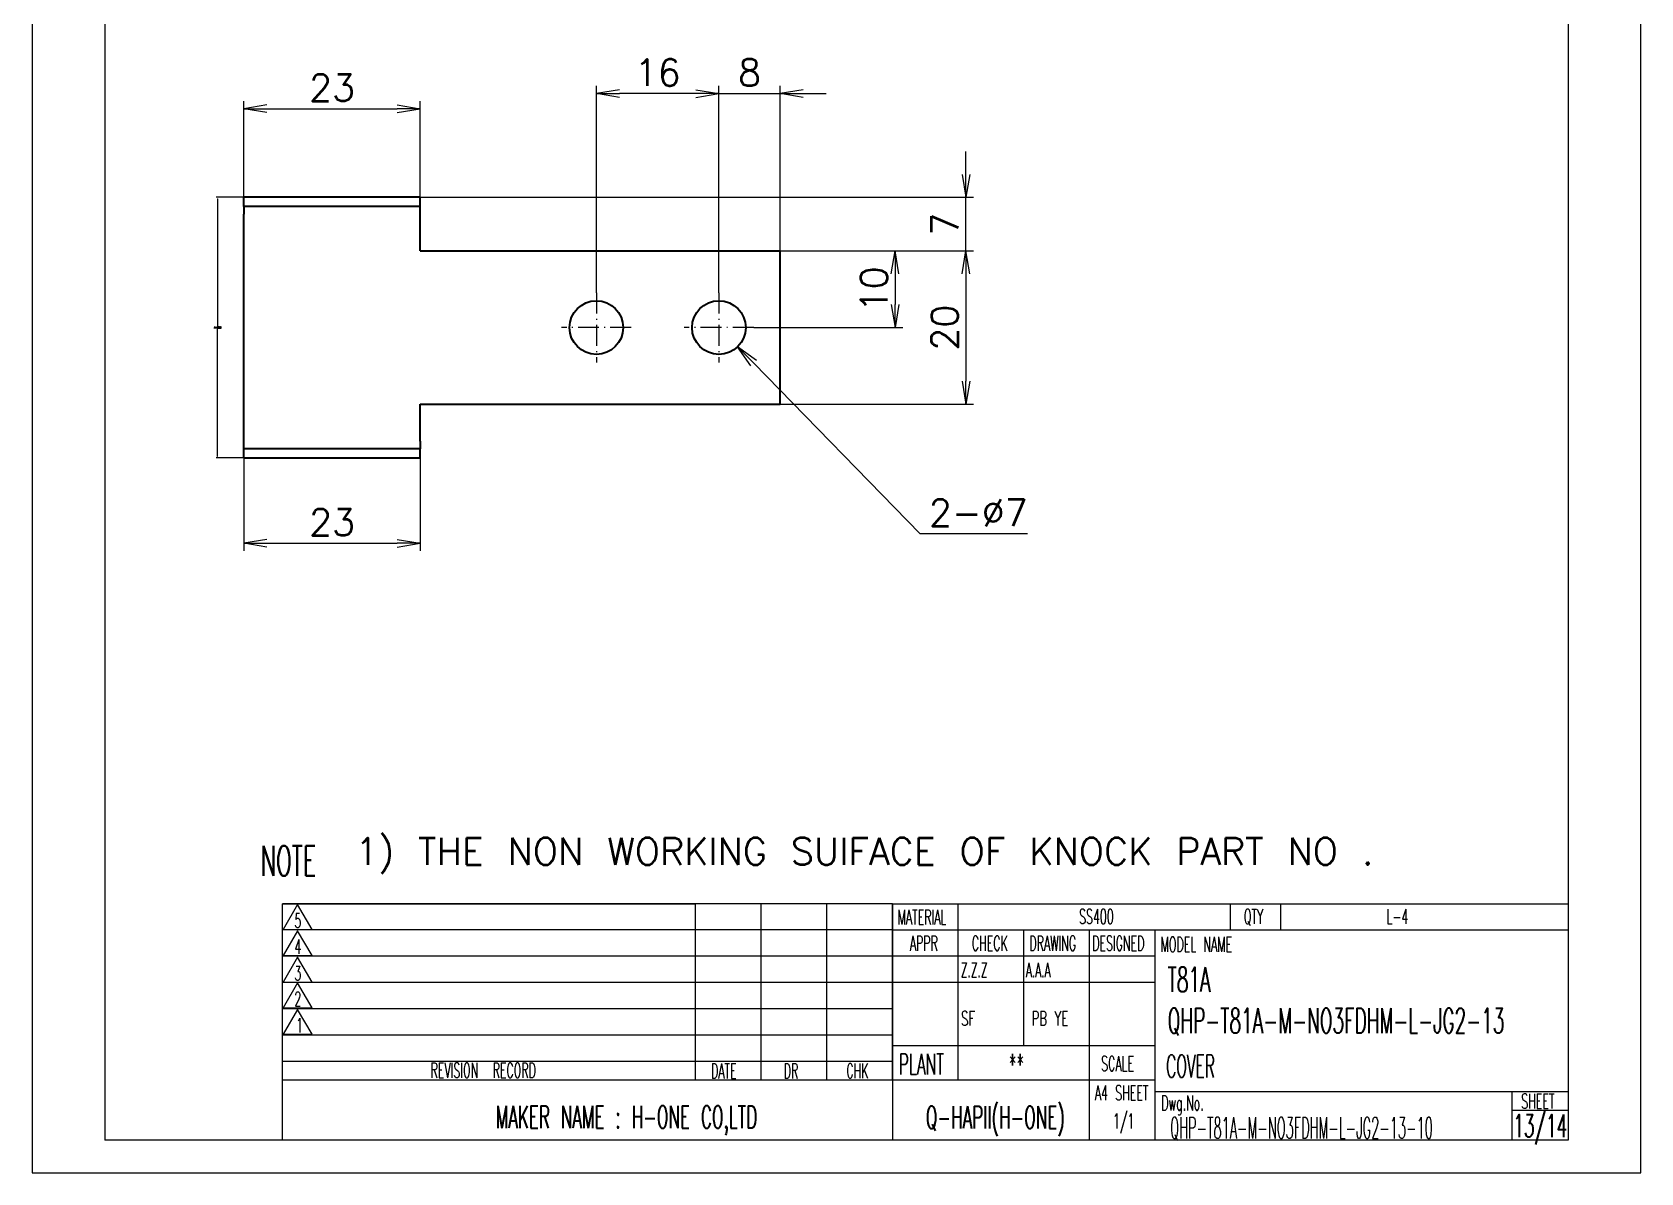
# Model space of a CAD drawing. Header units: inches. Extents: x -47 to 3258, y -98 to 2286.
# Drawn here: x 248 to 458, y 17.9 to 166.7 of the extents above; entities that cross this region are included whole.
import ezdxf

# ---------------------------------------------------------------- set-up
doc = ezdxf.new("R2010")
doc.units = ezdxf.units.IN
doc.header["$MEASUREMENT"] = 0
doc.linetypes.add('AM_ISO08W050', pattern=[18, 12, -1.5, 3, -1.5])
doc.linetypes.add('DASHDOT', pattern=[18.5, 12, -3, 0.5, -3])
doc.layers.add('AM_7', color=2, linetype='AM_ISO08W050', lineweight=25)
doc.layers.add('title_frame', color=7, linetype='Continuous')
doc.layers.add('word_dim', color=253, linetype='Continuous')
doc.styles.add('MX_NOTE_STANDARD', font='txt.shx', dxfattribs={"bigfont": 'bigfont.shx'})
doc.styles.get("Standard").update_dxf_attribs({"font": 'txt', "bigfont": 'gbcbig.shx'})
doc.dimstyles.get("Standard").update_dxf_attribs({"dimtxt": 0.18, "dimasz": 0.18, "dimexe": 0.18, "dimexo": 0.0625, "dimgap": 0.09, "dimtad": 0, "dimtih": 1, "dimtoh": 1, "dimdec": 4, "dimzin": 0, "dimdsep": 46, "dimtxsty": 'Standard', "dimcen": 0.09, "dimadec": 0, "dimazin": 0, "dimtfac": 1, "dimtdec": 4, "dimtofl": 0, "dimtmove": 0, "dimatfit": 3, "dimfxl": 0, "dimtolj": 1, "dimtzin": 0, "dimarcsym": 0})
doc.dimstyles.new('STANDARD 1-1', dxfattribs={"dimtxt": 3.5, "dimasz": 3, "dimexe": 1, "dimexo": 0, "dimgap": 1, "dimtad": 3, "dimdsep": 46, "dimtxsty": 'Standard', "dimblk1": 'OPEN', "dimblk2": 'OPEN', "dimsah": 1, "dimcen": 0, "dimclrd": 256, "dimclre": 256, "dimclrt": 3, "dimazin": 2, "dimtfac": 1, "dimtmove": 0, "dimatfit": 3, "dimldrblk": 'OPEN', "dimfxl": 0, "dimtolj": 1, "dimlwd": 25, "dimlwe": 25, "dimarcsym": 0})
doc.dimstyles.new('STANDARD 1-1$3', dxfattribs={"dimtxt": 3.5, "dimasz": 3, "dimexe": 1, "dimexo": 0, "dimgap": 1, "dimtad": 3, "dimtoh": 1, "dimdsep": 46, "dimtxsty": 'Standard', "dimblk1": 'OPEN', "dimblk2": 'OPEN', "dimsah": 1, "dimcen": 0, "dimclrd": 256, "dimclre": 256, "dimclrt": 3, "dimazin": 2, "dimtfac": 1, "dimtofl": 0, "dimtmove": 0, "dimatfit": 3, "dimldrblk": 'OPEN', "dimfxl": 0, "dimtolj": 1, "dimlwd": 25, "dimlwe": 25, "dimarcsym": 0})

# ---------------------------------------------------------------- blocks, each defined once
blk = doc.blocks.new('_Open')
at = {"color": 0, "lineweight": -2}
for p, q in [((-1, 0.1666666666666667), (0, 0)), ((-1, -0.1666666666666667), (0, 0)), ((0, 0), (-1, 0))]:
    blk.add_line(p, q, dxfattribs=at)
blk = doc.blocks.new('*D25')
at = {"layer": 'DEFPOINTS', "color": 0, "ltscale": 2, "transparency": 16777216}
for p in [(298.6248126719383, 145.1963994877273), (369.8582390304891, 145.1963994877273), (345.6248126719383, 138.1963994877273)]:
    blk.add_point(p, dxfattribs=at)
at = {"layer": 'word_dim', "lineweight": 25, "ltscale": 2, "transparency": 16777216}
for p, q in [((369.8582390304891, 148.1963994877273), (369.8582390304891, 151.1963994877273)), ((298.6248126719383, 145.1963994877273), (370.8582390304891, 145.1963994877273)), ((369.8582390304891, 138.1963994877273), (369.8582390304891, 145.1963994877273)), ((345.6248126719383, 138.1963994877273), (370.8582390304891, 138.1963994877273)), ((369.8582390304891, 135.1963994877273), (369.8582390304891, 132.1963994877273))]:
    blk.add_line(p, q, dxfattribs=at)
at = {"layer": 'word_dim', "lineweight": 25, "ltscale": 2, "transparency": 16777216, "xscale": 3, "yscale": 3, "zscale": 3}
for p, rotation in [((369.8582390304891, 145.1963994877273), 270), ((369.8582390304891, 138.1963994877273), 90)]:
    blk.add_blockref('_Open', p, dxfattribs=dict(at, rotation=rotation))
at = {"layer": 'word_dim', "color": 3, "ltscale": 2, "transparency": 16777216, "insert": (367.1082390304891, 141.6963994877273), "char_height": 3.5, "attachment_point": 5, "rotation": 90}
blk.add_mtext('\\A1;7', dxfattribs=at)
blk = doc.blocks.new('*D26')
at = {"layer": 'DEFPOINTS', "color": 0, "ltscale": 2, "transparency": 16777216}
for p in [(345.6248126719383, 138.1963994877273), (345.6248126719383, 118.1963994877273), (369.8582390304891, 118.1963994877273)]:
    blk.add_point(p, dxfattribs=at)
at = {"layer": 'word_dim', "lineweight": 25, "ltscale": 2, "transparency": 16777216}
for p, q in [((345.6248126719383, 138.1963994877273), (370.8582390304892, 138.1963994877273)), ((369.8582390304892, 135.1963994877273), (369.8582390304891, 121.1963994877273)), ((345.6248126719383, 118.1963994877273), (370.8582390304891, 118.1963994877273))]:
    blk.add_line(p, q, dxfattribs=at)
at = {"layer": 'word_dim', "lineweight": 25, "ltscale": 2, "transparency": 16777216, "xscale": 3, "yscale": 3, "zscale": 3}
for p, rotation in [((369.8582390304892, 138.1963994877273), 90), ((369.8582390304891, 118.1963994877273), 270)]:
    blk.add_blockref('_Open', p, dxfattribs=dict(at, rotation=rotation))
at = {"layer": 'word_dim', "color": 3, "ltscale": 2, "transparency": 16777216, "insert": (367.1082390304891, 128.1963994877273), "char_height": 3.5, "attachment_point": 5, "rotation": 90}
blk.add_mtext('\\A1;20', dxfattribs=at)
blk = doc.blocks.new('*D27')
at = {"layer": 'DEFPOINTS', "color": 0, "ltscale": 2, "transparency": 16777216}
for p in [(345.6248126719383, 138.1963994877273), (342.1748615000633, 128.1963994877273), (360.6221320384302, 128.1963994877273)]:
    blk.add_point(p, dxfattribs=at)
at = {"layer": 'word_dim', "lineweight": 25, "ltscale": 2, "transparency": 16777216}
for p, q in [((345.6248126719383, 138.1963994877273), (361.6221320384302, 138.1963994877273)), ((360.6221320384302, 135.1963994877273), (360.6221320384302, 131.1963994877273)), ((342.1748615000633, 128.1963994877273), (361.6221320384302, 128.1963994877273))]:
    blk.add_line(p, q, dxfattribs=at)
at = {"layer": 'word_dim', "lineweight": 25, "ltscale": 2, "transparency": 16777216, "xscale": 3, "yscale": 3, "zscale": 3}
for p, rotation in [((360.6221320384302, 138.1963994877273), 90), ((360.6221320384302, 128.1963994877273), 270)]:
    blk.add_blockref('_Open', p, dxfattribs=dict(at, rotation=rotation))
at = {"layer": 'word_dim', "color": 3, "ltscale": 2, "transparency": 16777216, "insert": (357.8721320384302, 133.1963994877273), "char_height": 3.5, "attachment_point": 5, "rotation": 90}
blk.add_mtext('\\A1;10', dxfattribs=at)
blk = doc.blocks.new('*D28')
at = {"layer": 'DEFPOINTS', "color": 0, "ltscale": 2, "transparency": 16777216}
for p in [(345.6248126719383, 158.7288614198891), (345.6248126719383, 138.1963994877273), (337.6248126719383, 132.746387280696)]:
    blk.add_point(p, dxfattribs=at)
at = {"layer": 'word_dim', "lineweight": 25, "ltscale": 2, "transparency": 16777216}
for p, q in [((337.6248126719383, 132.746387280696), (337.6248126719383, 159.7288614198891)), ((345.6248126719383, 138.1963994877273), (345.6248126719383, 159.7288614198891)), ((334.6248126719383, 158.7288614198891), (331.6248126719383, 158.7288614198891)), ((337.6248126719383, 158.7288614198891), (345.6248126719383, 158.7288614198891)), ((348.6248126719383, 158.7288614198891), (351.6248126719383, 158.7288614198891))]:
    blk.add_line(p, q, dxfattribs=at)
at = {"layer": 'word_dim', "lineweight": 25, "ltscale": 2, "transparency": 16777216, "xscale": 3, "yscale": 3, "zscale": 3}
blk.add_blockref('_Open', (337.6248126719383, 158.7288614198891), dxfattribs=at)
at = {"layer": 'word_dim', "lineweight": 25, "ltscale": 2, "transparency": 16777216, "xscale": 3, "yscale": 3, "zscale": 3, "rotation": 180}
blk.add_blockref('_Open', (345.6248126719383, 158.7288614198891), dxfattribs=at)
at = {"layer": 'word_dim', "color": 3, "ltscale": 2, "transparency": 16777216, "insert": (341.6248126719383, 161.4788614198891), "char_height": 3.5, "attachment_point": 5}
blk.add_mtext('\\A1;8', dxfattribs=at)
blk = doc.blocks.new('*D29')
at = {"layer": 'DEFPOINTS', "color": 0, "ltscale": 2, "transparency": 16777216}
for p in [(321.6248126719383, 158.7288614198891), (321.6248126719383, 132.746387280696), (337.6248126719383, 132.746387280696)]:
    blk.add_point(p, dxfattribs=at)
at = {"layer": 'word_dim', "lineweight": 25, "ltscale": 2, "transparency": 16777216}
for p, q in [((321.6248126719383, 132.746387280696), (321.6248126719383, 159.7288614198891)), ((337.6248126719383, 132.746387280696), (337.6248126719383, 159.7288614198891)), ((334.6248126719383, 158.7288614198891), (324.6248126719383, 158.7288614198891))]:
    blk.add_line(p, q, dxfattribs=at)
at = {"layer": 'word_dim', "lineweight": 25, "ltscale": 2, "transparency": 16777216, "xscale": 3, "yscale": 3, "zscale": 3, "rotation": 180}
blk.add_blockref('_Open', (321.6248126719383, 158.7288614198891), dxfattribs=at)
at = {"layer": 'word_dim', "lineweight": 25, "ltscale": 2, "transparency": 16777216, "xscale": 3, "yscale": 3, "zscale": 3}
blk.add_blockref('_Open', (337.6248126719383, 158.7288614198891), dxfattribs=at)
at = {"layer": 'word_dim', "color": 3, "ltscale": 2, "transparency": 16777216, "insert": (329.6248126719383, 161.4788614198891), "char_height": 3.5, "attachment_point": 5}
blk.add_mtext('\\A1;16', dxfattribs=at)
blk = doc.blocks.new('*D35')
at = {"layer": 'DEFPOINTS', "color": 0, "ltscale": 2, "transparency": 16777216}
for p in [(298.6248126719383, 156.7586051570519), (275.6248126719383, 145.1963994877273), (298.6248126719383, 145.1963994877273)]:
    blk.add_point(p, dxfattribs=at)
at = {"layer": 'word_dim', "lineweight": 25, "ltscale": 2, "transparency": 16777216}
for p, q in [((275.6248126719383, 145.1963994877273), (275.6248126719383, 157.7586051570519)), ((298.6248126719383, 145.1963994877273), (298.6248126719383, 157.7586051570519)), ((278.6248126719383, 156.7586051570519), (295.6248126719383, 156.7586051570519))]:
    blk.add_line(p, q, dxfattribs=at)
at = {"layer": 'word_dim', "lineweight": 25, "ltscale": 2, "transparency": 16777216, "xscale": 3, "yscale": 3, "zscale": 3, "rotation": 180}
blk.add_blockref('_Open', (275.6248126719383, 156.7586051570519), dxfattribs=at)
at = {"layer": 'word_dim', "lineweight": 25, "ltscale": 2, "transparency": 16777216, "xscale": 3, "yscale": 3, "zscale": 3}
blk.add_blockref('_Open', (298.6248126719383, 156.7586051570519), dxfattribs=at)
at = {"layer": 'word_dim', "color": 3, "ltscale": 2, "transparency": 16777216, "insert": (287.1248126719383, 159.5086051570519), "char_height": 3.5, "attachment_point": 5}
blk.add_mtext('\\A1;23', dxfattribs=at)
blk = doc.blocks.new('*D36')
at = {"layer": 'DEFPOINTS', "color": 0, "ltscale": 2, "transparency": 16777216}
for p in [(275.6248126719383, 111.1963994877273), (298.6248126719383, 111.1963994877273), (298.6248126719383, 100.0512148793763)]:
    blk.add_point(p, dxfattribs=at)
at = {"layer": 'word_dim', "lineweight": 25, "ltscale": 2, "transparency": 16777216}
for p, q in [((275.6248126719383, 111.1963994877273), (275.6248126719383, 99.05121487937632)), ((298.6248126719383, 111.1963994877273), (298.6248126719383, 99.05121487937632)), ((278.6248126719383, 100.0512148793763), (295.6248126719383, 100.0512148793763))]:
    blk.add_line(p, q, dxfattribs=at)
at = {"layer": 'word_dim', "lineweight": 25, "ltscale": 2, "transparency": 16777216, "xscale": 3, "yscale": 3, "zscale": 3, "rotation": 180}
blk.add_blockref('_Open', (275.6248126719383, 100.0512148793763), dxfattribs=at)
at = {"layer": 'word_dim', "lineweight": 25, "ltscale": 2, "transparency": 16777216, "xscale": 3, "yscale": 3, "zscale": 3}
blk.add_blockref('_Open', (298.6248126719383, 100.0512148793763), dxfattribs=at)
at = {"layer": 'word_dim', "color": 3, "ltscale": 2, "transparency": 16777216, "insert": (287.1248126719383, 102.8012148793763), "char_height": 3.5, "attachment_point": 5}
blk.add_mtext('\\A1;23', dxfattribs=at)
blk = doc.blocks.new('*D37')
at = {"layer": 'DEFPOINTS', "color": 0, "ltscale": 2, "transparency": 16777216}
for p in [(335.1789382378574, 130.69993663592), (340.0706871060193, 125.6928623395047)]:
    blk.add_point(p, dxfattribs=at)
at = {"layer": 'word_dim', "lineweight": 25, "ltscale": 2, "transparency": 16777216}
for p, q in [((363.9026175809482, 101.2990821739636), (342.1671509066818, 123.5469733553045)), ((377.9026175812511, 101.2990821739635), (363.9026175809482, 101.2990821739636))]:
    blk.add_line(p, q, dxfattribs=at)
at = {"layer": 'word_dim', "lineweight": 25, "ltscale": 2, "transparency": 16777216, "xscale": 3, "yscale": 3, "zscale": 3, "rotation": 134.3325104139712}
blk.add_blockref('_Open', (340.0706871060193, 125.6928623395047), dxfattribs=at)
at = {"layer": 'word_dim', "color": 3, "ltscale": 2, "transparency": 16777216, "insert": (371.4859509145845, 104.0490821739635), "char_height": 3.5, "attachment_point": 5}
blk.add_mtext('\\A1;2-%%c7', dxfattribs=at)
blk = doc.blocks.new('*D97')
at = {"color": 0, "lineweight": -2, "transparency": 16777216}
for p, q in [((275.5623126719383, 145.1963994877273), (272.0024379087048, 145.1963994877273)), ((272.1824379087048, 145.0163994877273), (272.1824379087048, 128.3763994877273)), ((272.1824379087047, 111.3763994877273), (272.1824379087048, 128.0163994877273)), ((275.5623126719383, 111.1963994877273), (272.0024379087047, 111.1963994877273))]:
    blk.add_line(p, q, dxfattribs=at)
at = {"color": 0, "transparency": 16777216}
for points in [[(272.1524379087048, 145.0163994877273), (272.2124379087048, 145.0163994877273), (272.1824379087048, 145.1963994877273)], [(272.1524379087048, 111.3763994877273), (272.2124379087047, 111.3763994877273), (272.1824379087047, 111.1963994877273)]]:
    blk.add_solid(points, dxfattribs=at)
at = {"layer": 'DEFPOINTS', "color": 0, "transparency": 16777216}
for p in [(275.6248126719383, 145.1963994877273), (272.1824379087047, 111.1963994877273), (275.6248126719383, 111.1963994877273)]:
    blk.add_point(p, dxfattribs=at)
at = {"color": 0, "transparency": 16777216, "insert": (272.1824379087047, 128.1963994877273), "char_height": 0.18, "attachment_point": 5}
blk.add_mtext('\\A1;34.0000', dxfattribs=at)

msp = doc.modelspace()

# ---------------------------------------------------------------- linework, layer by layer
at = {"lineweight": 35, "ltscale": 0.03000030517578125}
for p, q in [((275.6248126719383, 143.996387280696), (275.6248126719383, 145.1963994877273)), ((298.6248126719383, 143.996387280696), (298.6248126719383, 145.1963994877273)), ((275.6248126719383, 111.1963994877273), (275.6248126719383, 112.3964116947585)), ((298.6248126719383, 111.1963994877273), (298.6248126719383, 112.3964116947585))]:
    msp.add_line(p, q, dxfattribs=at)
at = {"lineweight": 35}
for p, q in [((298.6248126719383, 145.1963994877273), (275.6248126719383, 145.1963994877273)), ((298.6248126719383, 143.996387280696), (275.6248126719383, 143.996387280696)), ((275.6248126719383, 113.3964116947585), (275.6248126719383, 142.996387280696)), ((305.8247638438133, 138.1963994877273), (345.6248126719383, 138.1963994877273)), ((345.6248126719383, 118.1963994877273), (345.6248126719383, 138.1963994877273)), ((305.8247638438133, 118.1963994877273), (345.6248126719383, 118.1963994877273)), ((298.6248126719383, 112.3964116947585), (275.6248126719383, 112.3964116947585)), ((275.6248126719383, 111.1963994877273), (298.6248126719383, 111.1963994877273))]:
    msp.add_line(p, q, dxfattribs=at)
at = {"lineweight": 35, "ltscale": 0.025}
for p, q in [((275.6248126719383, 143.996387280696), (275.6248126719383, 142.996387280696)), ((298.6248126719383, 142.996387280696), (298.6248126719383, 143.996387280696)), ((275.6248126719383, 112.3964116947585), (275.6248126719383, 113.3964116947585)), ((298.6248126719383, 113.3964116947585), (298.6248126719383, 112.3964116947585))]:
    msp.add_line(p, q, dxfattribs=at)
at = {"lineweight": 35, "ltscale": 0.1199996948242188}
for p, q in [((298.6248126719383, 138.1963994877273), (298.6248126719383, 142.996387280696)), ((298.6248126719383, 113.3964116947585), (298.6248126719383, 118.1963994877273))]:
    msp.add_line(p, q, dxfattribs=at)
at = {"lineweight": 35, "ltscale": 0.0899993896484375}
for p, q in [((298.6248126719383, 138.1963994877273), (302.2247882578758, 138.1963994877273)), ((298.6248126719383, 118.1963994877273), (302.2247882578758, 118.1963994877273))]:
    msp.add_line(p, q, dxfattribs=at)
at = {"lineweight": 35, "ltscale": 0.0300018310546875}
for p, q in [((302.2247882578758, 138.1963994877273), (303.4248615000633, 138.1963994877273)), ((302.2247882578758, 118.1963994877273), (303.4248615000633, 118.1963994877273))]:
    msp.add_line(p, q, dxfattribs=at)
at = {"lineweight": 35, "ltscale": 0.05999755859375}
for p, q in [((303.4248615000633, 138.1963994877273), (305.8247638438133, 138.1963994877273)), ((303.4248615000633, 118.1963994877273), (305.8247638438133, 118.1963994877273))]:
    msp.add_line(p, q, dxfattribs=at)
at = {"lineweight": 35}
for centre in [(321.6248126719383, 128.1963994877273), (337.6248126719383, 128.1963994877273)]:
    msp.add_circle(centre, 3.499999999999999, dxfattribs=at)
at = {"layer": 'AM_7', "linetype": 'DASHDOT', "lineweight": 13, "ltscale": 0.2274993896484375}
for p, q in [((321.6248126719383, 132.746387280696), (321.6248126719383, 123.6464116947585)), ((337.6248126719383, 132.746387280696), (337.6248126719383, 123.6464116947585))]:
    msp.add_line(p, q, dxfattribs=at)
at = {"layer": 'AM_7', "linetype": 'DASHDOT', "lineweight": 13, "ltscale": 0.22750244140625}
for p, q in [((326.1748615000633, 128.1963994877273), (317.0747638438133, 128.1963994877273)), ((342.1748615000633, 128.1963994877273), (333.0747638438133, 128.1963994877273))]:
    msp.add_line(p, q, dxfattribs=at)
at = {"layer": 'title_frame'}
for p, q in [((257.4738047893861, 297.907466436181), (257.4738047893861, 22.15746643618096)), ((448.4738047893861, 297.907466436181), (448.4738047893861, 22.15746643618096)), ((280.6488047894327, 22.15746643618096), (280.6488047894327, 53.0274664361763)), ((280.6488047894327, 53.0274664361763), (334.5488047893978, 53.0274664361763)), ((360.2738047894327, 53.0274664361763), (280.6488047894327, 53.0274664361763)), ((282.6288573926668, 52.90648579092286), (280.7492173926676, 49.65085381098962)), ((284.508497392666, 49.65085381098962), (282.6288573926668, 52.90648579092286)), ((334.5488047893978, 29.99746643617747), (334.5488047893978, 53.0274664361763)), ((343.1238047894094, 29.99746643617747), (343.1238047894094, 53.0274664361763)), ((343.1238047894094, 29.99746643617747), (343.1238047894094, 53.0274664361763)), ((351.698804789421, 29.99746643617747), (351.698804789421, 53.0274664361763)), ((351.698804789421, 29.99746643617747), (351.698804789421, 53.0274664361763)), ((360.2738047894327, 53.0274664361763), (360.2738047894327, 49.59746643616874)), ((360.2738047894327, 53.0274664361763), (360.2738047894327, 22.15746643618096)), ((360.2738047894327, 53.0274664361763), (360.2738047894327, 22.15746643618096)), ((360.2738047894327, 29.99746643617747), (360.2738047894327, 53.0274664361763)), ((360.2738047894327, 53.0274664361763), (448.4738047893861, 53.0274664361763)), ((368.8488047893861, 29.99746643617747), (368.8488047893861, 53.0274664361763)), ((404.3738047894094, 53.0274664361763), (404.3738047894094, 49.59746643616874)), ((410.9464120413995, 53.0274664361763), (410.9464120413995, 49.59746643616874)), ((334.5488047893978, 49.59746643616874), (280.6488047894327, 49.59746643616874)), ((360.2738047894327, 49.59746643616874), (280.6488047894327, 49.59746643616874)), ((280.7492173926676, 49.65085381098962), (284.508497392666, 49.65085381098962)), ((282.6288573926668, 49.49873974140556), (280.7492173926676, 46.24310776145777)), ((284.508497392666, 46.24310776145777), (282.6288573926668, 49.49873974140556)), ((360.2738047894327, 49.59746643616874), (448.4738047893861, 49.59746643616874)), ((377.4238047893978, 34.50211247087046), (377.4238047893978, 49.59746643616874)), ((385.9988047894094, 22.15746643618096), (385.9988047894094, 49.59746643616874)), ((394.573804789421, 22.15746643618096), (394.573804789421, 49.59746643616874)), ((280.7492173926676, 46.24310776145777), (284.508497392666, 46.24310776145777)), ((334.5488047893978, 46.16746643617572), (280.6488047894327, 46.16746643617572)), ((360.2738047894327, 46.16746643617572), (280.6488047894327, 46.16746643617572)), ((282.6288573926668, 46.03979314175141), (280.7492173926676, 42.78416116180362)), ((284.508497392666, 42.78416116180362), (282.6288573926668, 46.03979314175141)), ((394.573804789421, 46.16746643617572), (360.2738047894327, 46.16746643617572)), ((334.5488047893978, 42.73746643618271), (280.6488047894327, 42.73746643618271)), ((360.2738047894327, 42.73746643618271), (280.6488047894327, 42.73746643618271)), ((280.7492173926676, 42.78416116180362), (284.508497392666, 42.78416116180362)), ((282.6288573926668, 42.69490789566536), (280.7492173926676, 39.43927591573212)), ((284.508497392666, 39.43927591573212), (282.6288573926668, 42.69490789566536)), ((394.573804789421, 42.73746643618271), (360.2738047894327, 42.73746643618271)), ((334.5488047893978, 39.30746643617514), (280.6488047894327, 39.30746643617514)), ((360.2738047894327, 39.30746643617514), (280.6488047894327, 39.30746643617514)), ((280.7492173926676, 39.43927591573212), (284.508497392666, 39.43927591573212)), ((282.6288573926668, 39.23596129602576), (280.7492173926676, 35.98032931607796)), ((284.508497392666, 35.98032931607796), (282.6288573926668, 39.23596129602576)), ((334.5488047893978, 35.87746643616757), (280.6488047894327, 35.87746643616757)), ((360.2738047894327, 35.87746643616757), (280.6488047894327, 35.87746643616757)), ((280.7492173926676, 35.98032931607796), (284.508497392666, 35.98032931607796)), ((360.2738047894327, 34.50211247087046), (394.573804789421, 34.50211247087046)), ((334.5488047893978, 32.44746643617456), (280.6488047894327, 32.44746643617456)), ((360.2738047894327, 32.44746643617456), (280.6488047894327, 32.44746643617456)), ((360.2738047894327, 29.99746643617747), (280.6488047894327, 29.99746643617747)), ((394.573804789421, 29.99746643617747), (360.2738047894327, 29.99746643617747)), ((394.573804789421, 28.5274664361763), (448.4738047893861, 28.5274664361763)), ((441.1238047894094, 28.5274664361763), (441.1238047894094, 22.15746643618096)), ((441.1238047894094, 26.07746643617921), (448.4738047893861, 26.07746643617921)), ((448.4738047893861, 22.15746643618096), (257.4738047893861, 22.15746643618096)), ((448.4738047893861, 22.15746643618096), (394.573804789421, 22.15746643618096))]:
    msp.add_line(p, q, dxfattribs=at)
at = {"layer": 'title_frame', "color": 4}
msp.add_lwpolyline([(247.9738047893861, 17.90746643618096), (457.9738047893861, 17.90746643618096), (457.9738047893861, 314.907466436181), (247.9738047893861, 314.907466436181)], close=True, dxfattribs=at)

# ---------------------------------------------------------------- texts
at = {"layer": 'title_frame', "color": 3, "style": 'MX_NOTE_STANDARD'}
for s, height, width, p in [('NOTE', 3.92, 0.5450000000000002, (277.8176657110689, 56.65236447982662)), ('5', 1.87964, 0.5450000000000002, (282.2340889410352, 49.87186424647863)), ('MATERIAL', 1.933344, 0.5450000000000002, (360.9459367548352, 50.2958246928296)), ('SS400', 1.933344, 0.5450000000000002, (384.6471768121355, 50.37975071192833)), ('QTY', 1.933344, 0.5450000000000002, (406.1469375545512, 50.37975071192833)), ('L-4', 1.933344, 0.5450000000000002, (424.7747566921407, 50.37975071192833)), ('4', 1.87964, 0.5450000000000002, (282.2340889410352, 46.46411819696133)), ('APPR', 1.933344, 0.5450000000000002, (362.5416161656267, 46.8940663839434)), ('CHECK', 1.933344, 0.5450000000000002, (370.6374759408882, 46.8940663839434)), ('DRAWING', 1.933344, 0.5450000000000002, (378.1569765348922, 46.8940663839434)), ('DESIGNED', 1.933344, 0.5450000000000002, (386.3484562594331, 46.8940663839434)), ('MODEL NAME', 1.933344, 0.5450000000000002, (395.2768959663463, 46.74671443806202)), ('3', 1.87964, 0.5450000000000002, (282.2340889410352, 43.00517159730718)), ('Z.Z.Z', 1.862, 0.5450000000000002, (369.2152723932177, 43.42772146202098)), ('A.A.A', 1.862, 0.5450000000000002, (377.7088641565297, 43.42772146202098)), ('T81A', 3.234, 0.5450000000000002, (396.1989291700538, 41.5167339820595)), ('2', 1.87964, 0.5450000000000002, (282.2340889410352, 39.66028635122112)), ('1', 1.87964, 0.5450000000000002, (282.430331020174, 36.20133975158152)), ('SF', 1.862, 0.6, (369.2416038724132, 37.12786790643933)), ('PB YE', 1.862, 0.6, (378.4413842853628, 37.12786790643933)), ('QHP-T81A-M-NO3FDHM-L-JG2-13', 3.234, 0.5450000000000002, (396.1989291700538, 36.1503736039862)), ('REVISION  RECORD', 1.933344, 0.5450000000000002, (299.9726602445244, 30.31462831888113)), ('DATE', 1.933344, 0.5450000000000002, (336.5861088573238, 30.23477360063172)), ('DR', 1.933344, 0.5450000000000002, (346.0800968192289, 30.22455544340247)), ('CHK', 1.933344, 0.5450000000000002, (354.2567345801162, 30.25731926048812)), ('PLANT', 2.6852, 0.5450000000000002, (361.1098716295328, 30.75129588959445)), ('**', 2.6852, 0.5450000000000002, (375.4667722858958, 30.75129588959445)), ('SCALE', 1.933344, 0.5450000000000002, (387.5244312707455, 31.19191387387165)), ('COVER', 2.94, 0.5, (396.0106099373315, 30.35878222553348)), ('A4 SHEET', 1.933344, 0.5450000000000002, (386.7034240630692, 27.3743698230077)), ('Dwg.No.', 1.933344, 0.5450000000000002, (395.3627510585593, 26.05547146851078)), ('SHEET', 1.933344, 0.5450000000000002, (442.3637264599911, 26.2848593496141)), ('MAKER NAME : H-ONE CO,LTD ', 2.94, 0.5450000000000002, (308.47828987703, 23.7240387655451)), ('Q-HAPII(H-ONE)', 2.94, 0.5450000000000002, (364.6296949262851, 23.67577818991905)), ('1/1', 1.933344, 0.5450000000000002, (389.055167116132, 23.69506559356288)), ('13/14', 2.94, 0.5450000000000002, (441.3415132045284, 22.57344762127961)), ('QHP-T81A-M-NO3FDHM-L-JG2-13-10', 2.800000000000001, 0.4409999999999739, (396.5273197259758, 22.38481649789666))]:
    msp.add_text(s, height=height, dxfattribs=dict(at, width=width)).set_placement(p)
at = {"layer": 'title_frame', "color": 3, "insert": (290.1317289152885, 61.60678963399315), "char_height": 3.5, "width": 176.0668255368139, "attachment_point": 1}
msp.add_mtext('1) THE NON WORKING SUIFACE OF KNOCK PART NO .', dxfattribs=at)

# ---------------------------------------------------------------- dimensions: what is measured, and where the dimension line sits
dim = msp.add_linear_dim(base=(272.1824379087047, 111.1963994877273), p1=(275.6248126719383, 145.1963994877273), p2=(275.6248126719383, 111.1963994877273), angle=90, dimstyle='Standard', override={"dimarcsym": 1})
dim.commit()
dim.dimension.update_dxf_attribs({"geometry": '*D97', "text_midpoint": (272.1824379087047, 128.1963994877273)})
at = {"layer": 'word_dim', "ltscale": 2}
for base, p1, p2, picture, middle in [((298.6248126719383, 156.7586051570519), (275.6248126719383, 145.1963994877273), (298.6248126719383, 145.1963994877273), '*D35', (287.1248126719383, 159.5086051570519)), ((321.6248126719383, 158.7288614198891), (337.6248126719383, 132.746387280696), (321.6248126719383, 132.746387280696), '*D29', (329.6248126719383, 161.4788614198891)), ((345.6248126719383, 158.7288614198891), (337.6248126719383, 132.746387280696), (345.6248126719383, 138.1963994877273), '*D28', (341.6248126719383, 161.4788614198891)), ((298.6248126719383, 100.0512148793763), (275.6248126719383, 111.1963994877273), (298.6248126719383, 111.1963994877273), '*D36', (287.1248126719383, 102.8012148793763))]:
    dim = msp.add_linear_dim(base=base, p1=p1, p2=p2, dimstyle='STANDARD 1-1', dxfattribs=at)
    dim.commit()
    dim.dimension.update_dxf_attribs({"geometry": picture, "text_midpoint": middle})
for base, p2, picture, middle in [((369.8582390304891, 145.1963994877273), (298.6248126719383, 145.1963994877273), '*D25', (367.1082390304891, 141.6963994877273)), ((360.6221320384302, 128.1963994877273), (342.1748615000633, 128.1963994877273), '*D27', (357.8721320384302, 133.1963994877273)), ((369.8582390304891, 118.1963994877273), (345.6248126719383, 118.1963994877273), '*D26', (367.1082390304891, 128.1963994877273))]:
    dim = msp.add_linear_dim(base=base, p1=(345.6248126719383, 138.1963994877273), p2=p2, angle=90, dimstyle='STANDARD 1-1', dxfattribs=at)
    dim.commit()
    dim.dimension.update_dxf_attribs({"geometry": picture, "text_midpoint": middle})
dim = msp.add_diameter_dim_2p(p1=(335.1789382378574, 130.69993663592), p2=(340.0706871060193, 125.6928623395047), dimstyle='STANDARD 1-1$3', override={"dimpost": '2-%%c<>'}, dxfattribs=at)
dim.commit()
dim.dimension.update_dxf_attribs({"geometry": '*D37', "text_midpoint": (371.4859509145845, 101.2990821739635), "dimtype": 163})

doc.saveas('drawing.dxf')
